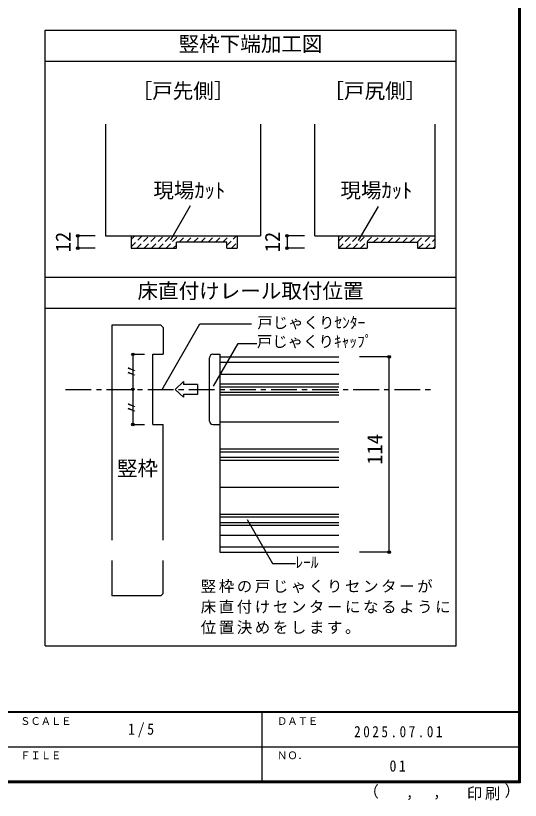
# Model space of a CAD drawing. Units: millimetres at full size, sheet at 1:5, with parts at other scales. Extents: x -973 to 977, y -718 to 696.
# Drawn here: x 486 to 977, y -718 to 46 of the extents above; entities that cross this region are included whole.
import ezdxf
from ezdxf.enums import TextEntityAlignment as Align

# ---------------------------------------------------------------- set-up
doc = ezdxf.new("R2010")
doc.units = ezdxf.units.MM
doc.header["$LTSCALE"] = 5
doc.header["$PDMODE"] = 32
doc.header["$PDSIZE"] = 2.5
doc.linetypes.add('CHAIN1', pattern=[8, 5, -1, 1, -1])
doc.linetypes.add('DASHED1', pattern=[1.8, 1.2, -0.6])
for name, color, linetype in [('0-4_枠', 3, 'Continuous'), ('0-A_文字', 7, 'Continuous'), ('0-B_寸法', 7, 'Continuous'), ('0-C_ハッチ', 4, 'DASHED1'), ('2-1_通り芯', 4, 'CHAIN1'), ('2-4_枠', 3, 'Continuous'), ('2-7_金物', 7, 'Continuous'), ('2-A_文字', 7, 'Continuous'), ('2-B_寸法', 4, 'Continuous'), ('F-1_枠', 6, 'Continuous'), ('F-A_文字', 7, 'Continuous')]:
    doc.layers.add(name, color=color, linetype=linetype)
doc.styles.add('ＭＳ ゴシック', font='')
doc.styles.get('ＭＳ ゴシック').set_extended_font_data('MS Gothic')

msp = doc.modelspace()

# ---------------------------------------------------------------- linework, layer by layer
at = {"layer": '0-4_枠'}
for p, q in [((572.98, -59.888), (572.98, -168.58)), ((723.98, -59.888), (723.98, -168.58)), ((776.63, -168.58), (776.63, -59.888)), ((893.63, -59.888), (893.63, -180.58)), ((572.98, -168.58), (723.98, -168.58)), ((641.98, -180.58), (641.98, -174.88)), ((690.98, -174.88), (641.98, -174.88)), ((690.98, -180.58), (690.98, -174.88)), ((700.98, -168.58), (700.98, -180.58)), ((776.63, -168.58), (893.63, -168.58)), ((799.63, -168.58), (799.63, -180.58)), ((827.63, -174.88), (827.63, -180.58)), ((690.98, -180.58), (700.98, -180.58)), ((799.63, -180.58), (827.63, -180.58)), ((876.63, -180.58), (893.63, -180.58))]:
    msp.add_line(p, q, dxfattribs=at)
for points in [[(597.98, -168.58), (597.98, -180.58), (641.98, -180.58)], [(827.63, -174.88), (876.63, -174.88), (876.63, -180.58)]]:
    msp.add_lwpolyline(points, dxfattribs=at)
at = {"layer": '0-A_文字', "color": 3}
for p, q in [((914.153, -567.5), (914.153, 31.5)), ((514.153, 1.5), (914.153, 1.5)), ((514.153, -208.912), (914.153, -208.912)), ((514.153, -238.912), (914.153, -238.912)), ((514.153, -567.5), (914.153, -567.5))]:
    msp.add_line(p, q, dxfattribs=at)
at = {"layer": '0-A_文字'}
for p, q in [((655.456, -139.489), (636.248, -172.757)), ((838.235, -139.952), (819.028, -173.221))]:
    msp.add_line(p, q, dxfattribs=at)
at = {"layer": '0-A_文字', "color": 3}
msp.add_lwpolyline([(514.153, -567.5), (514.153, 31.5), (914.153, 31.5)], dxfattribs=at)
at = {"layer": '0-B_寸法', "color": 4}
for p, q in [((562.98, -168.58), (545.999, -168.58)), ((545.999, -168.58), (545.999, -180.58)), ((749.649, -168.58), (749.649, -180.58)), ((766.63, -168.58), (749.649, -168.58)), ((562.98, -180.58), (545.999, -180.58)), ((766.63, -180.58), (749.649, -180.58))]:
    msp.add_line(p, q, dxfattribs=at)
at = {"layer": '0-B_寸法'}
for p in [(545.999, -168.58), (749.649, -168.58), (545.999, -180.58), (749.649, -180.58)]:
    msp.add_point(p, dxfattribs=at)
at = {"layer": '0-C_ハッチ'}
for p, q in [((597.98, -172.069), (601.47, -168.58)), ((597.98, -179.14), (608.541, -168.58)), ((603.612, -180.58), (615.612, -168.58)), ((610.683, -180.58), (622.683, -168.58)), ((617.754, -180.58), (629.754, -168.58)), ((624.825, -180.58), (636.825, -168.58)), ((631.896, -180.58), (643.896, -168.58)), ((644.667, -174.88), (650.967, -168.58)), ((651.738, -174.88), (658.038, -168.58)), ((658.809, -174.88), (665.109, -168.58)), ((665.88, -174.88), (672.18, -168.58)), ((672.951, -174.88), (679.251, -168.58)), ((680.022, -174.88), (686.322, -168.58)), ((687.093, -174.88), (693.393, -168.58)), ((690.98, -178.064), (700.465, -168.58)), ((695.536, -180.58), (700.98, -175.135)), ((799.63, -173.839), (804.889, -168.58)), ((799.96, -180.58), (811.96, -168.58)), ((807.031, -180.58), (819.031, -168.58)), ((814.102, -180.58), (826.102, -168.58)), ((821.173, -180.58), (833.173, -168.58)), ((833.944, -174.88), (840.244, -168.58)), ((841.015, -174.88), (847.315, -168.58)), ((848.087, -174.88), (854.387, -168.58)), ((855.158, -174.88), (861.458, -168.58)), ((862.229, -174.88), (868.529, -168.58)), ((869.3, -174.88), (875.6, -168.58)), ((876.371, -174.88), (882.671, -168.58)), ((877.742, -180.58), (889.742, -168.58)), ((884.813, -180.58), (893.63, -171.763)), ((638.967, -180.58), (641.98, -177.566)), ((891.884, -180.58), (893.63, -178.834))]:
    msp.add_line(p, q, dxfattribs=at)
at = {"layer": '2-1_通り芯'}
msp.add_line((534.153, -318.01), (894.153, -318.01), dxfattribs=at)
at = {"layer": '2-4_枠'}
for p, q in [((579.153, -255.51), (579.153, -464.634)), ((626.796, -255.51), (579.153, -255.51)), ((629.153, -257.867), (626.796, -255.51)), ((629.153, -257.867), (629.153, -283.843)), ((619.153, -283.843), (629.153, -283.843)), ((619.153, -352.176), (619.153, -283.843)), ((619.153, -352.176), (629.153, -352.176)), ((629.153, -464.634), (629.153, -352.176)), ((579.153, -484.634), (579.153, -518.843)), ((629.153, -516.486), (629.153, -484.634)), ((626.796, -518.843), (579.153, -518.843)), ((626.796, -518.843), (629.153, -516.486))]:
    msp.add_line(p, q, dxfattribs=at)
at = {"layer": '2-7_金物', "color": 4}
for p, q in [((674.153, -348.843), (674.153, -287.176)), ((677.486, -283.843), (684.153, -283.843)), ((684.153, -283.843), (684.153, -352.176)), ((684.153, -291.562), (800.089, -291.562)), ((684.153, -303.01), (800.089, -303.01)), ((640.739, -318.01), (649.022, -310.417)), ((649.022, -310.417), (649.022, -313.178)), ((684.153, -312.629), (800.089, -312.629)), ((640.739, -318.01), (649.022, -325.602)), ((662.596, -313.178), (649.022, -313.178)), ((662.596, -313.178), (662.596, -322.841)), ((649.022, -322.841), (649.022, -325.602)), ((662.596, -322.841), (649.022, -322.841)), ((684.153, -323.391), (800.089, -323.391)), ((677.486, -352.176), (684.153, -352.176)), ((684.153, -375.962), (800.089, -375.962)), ((684.153, -386.724), (800.089, -386.724)), ((684.153, -439.295), (800.089, -439.295)), ((684.153, -450.057), (800.089, -450.057)), ((684.153, -459.676), (800.089, -459.676)), ((684.153, -471.124), (800.089, -471.124))]:
    msp.add_line(p, q, dxfattribs=at)
at = {"layer": '2-7_金物'}
for p, q in [((684.153, -286.343), (800.089, -286.343)), ((684.153, -315.343), (800.089, -315.343)), ((684.153, -320.676), (800.089, -320.676)), ((684.153, -349.676), (800.089, -349.676)), ((684.153, -378.676), (800.089, -378.676)), ((684.153, -384.01), (800.089, -384.01)), ((684.153, -413.01), (800.089, -413.01)), ((684.153, -442.01), (800.089, -442.01)), ((684.153, -447.343), (800.089, -447.343)), ((684.153, -476.343), (800.089, -476.343))]:
    msp.add_line(p, q, dxfattribs=at)
msp.add_lwpolyline([(684.153, -286.343), (684.153, -349.676), (684.153, -413.01), (684.153, -476.343)], dxfattribs=at)
at = {"layer": '2-7_金物', "color": 4}
for centre, start, end in [((677.486, -287.176), 90, 180), ((677.486, -348.843), 180, 270)]:
    msp.add_arc(centre, 3.333, start, end, dxfattribs=at)
at = {"layer": '2-A_文字'}
for p, q in [((628.157, -318.01), (664.958, -254.269)), ((664.958, -254.269), (715.048, -254.269)), ((678.071, -314.973), (702.157, -273.256)), ((702.157, -273.256), (720.289, -273.256)), ((710.822, -444.634), (735.556, -487.476)), ((735.556, -487.476), (757.79, -487.476))]:
    msp.add_line(p, q, dxfattribs=at)
msp.add_point((599.71, -318.01), dxfattribs=at)
at = {"layer": '2-B_寸法'}
for p, q in [((599.71, -283.843), (599.71, -352.176)), ((599.71, -283.843), (611.099, -283.843)), ((849.153, -286.343), (820.089, -286.343)), ((849.153, -476.343), (849.153, -286.343)), ((599.71, -352.176), (611.099, -352.176)), ((849.153, -476.343), (820.089, -476.343))]:
    msp.add_line(p, q, dxfattribs=at)
at = {"layer": '2-B_寸法', "color": 7}
for p in [(599.71, -283.843), (849.153, -286.343), (599.71, -352.176), (849.153, -476.343)]:
    msp.add_point(p, dxfattribs=at)
at = {"layer": 'F-1_枠'}
for p, q in [((974.986, 695.833), (974.986, -700.833)), ((975.82, 695.833), (975.82, -700.833)), ((976.653, 695.833), (976.653, -700.833)), ((976.653, -631.667), (-973.347, -631.667)), ((976.653, -632.5), (-973.347, -632.5)), ((724.986, -632.5), (724.986, -699.167)), ((1.653, -665.833), (974.986, -665.834)), ((976.653, -699.167), (-973.347, -699.167)), ((976.653, -700), (-973.347, -700)), ((976.653, -700.833), (-973.347, -700.833))]:
    msp.add_line(p, q, dxfattribs=at)

# ---------------------------------------------------------------- texts
at = {"layer": '0-A_文字', "style": 'ＭＳ ゴシック'}
for s, p in [('竪枠下端加工図', (644.153, 6.5)), ('［戸先側］', (598.48, -39.195)), ('［戸尻側］', (785.13, -39.195)), ('現場ｶｯﾄ', (619.531, -136.043)), ('現場ｶｯﾄ', (801.646, -136.043)), ('床直付けレール取付位置', (604.153, -233.912))]:
    msp.add_text(s, height=14.66, dxfattribs=at).set_placement(p, align=Align.BOTTOM_LEFT)
at = {"layer": '0-B_寸法', "style": 'ＭＳ ゴシック'}
for p in [(543.499, -184.58), (747.149, -184.58)]:
    msp.add_text('12', height=14.66, rotation=90, dxfattribs=at).set_placement(p, align=Align.BOTTOM_LEFT)
at = {"layer": '2-A_文字', "style": 'ＭＳ ゴシック'}
for s, height, p in [('戸じゃくりｾﾝﾀｰ', 11, (720.75, -261.769)), ('戸じゃくりｷｬｯﾌﾟ', 11, (720.289, -280.211)), ('竪枠', 14.66, (584.153, -406.49)), ('ﾚｰﾙ', 11, (757.79, -494.976))]:
    msp.add_text(s, height=height, dxfattribs=at).set_placement(p, align=Align.BOTTOM_LEFT)
for p in [(607.21, -308.01), (607.21, -343.01)]:
    msp.add_text('〃', height=11, rotation=90, dxfattribs=at).set_placement(p, align=Align.BOTTOM_LEFT)
at = {"layer": '2-A_文字', "char_height": 11, "attachment_point": 7, "style": 'ＭＳ ゴシック'}
for s, insert in [('\\T1.17;竪枠の戸じゃくりセンターが', (665.654, -516.308)), ('\\T1.17;床直付けセンターになるように', (665.654, -536.308)), ('\\T1.17;位置決めをします。', (665.654, -556.308))]:
    msp.add_mtext(s, dxfattribs=dict(at, insert=insert))
at = {"layer": '2-B_寸法', "color": 7, "style": 'ＭＳ ゴシック'}
msp.add_text('114', height=14.66, rotation=90, dxfattribs=at).set_placement((846.653, -391.343), align=Align.BOTTOM_LEFT)
at = {"layer": 'F-A_文字', "style": 'ＭＳ ゴシック'}
for s, height, p in [('ＳＣＡＬＥ', 7.331, (489.986, -646.667)), ('ＤＡＴＥ', 7.331, (739.986, -646.667)), ('ＦＩＬＥ', 7.331, (489.986, -680)), ('ＮＯ．', 7.331, (739.986, -680.001)), ('（', 11, (823.992, -718.052)), ('）', 11, (961.387, -717.355)), (',', 11, (865.199, -718.052)), (',', 11, (891.686, -717.588))]:
    msp.add_text(s, height=height, dxfattribs=at).set_placement(p, align=Align.BOTTOM_LEFT)
at = {"layer": 'F-A_文字', "char_height": 11, "attachment_point": 7, "style": 'ＭＳ ゴシック'}
for s, insert in [('\\T1.38;\\W0.9;1/5', (594.986, -656.667)), ('\\T1.39;\\W0.85;2025.07.01', (814.986, -656.667)), ('\\T1.36;\\W0.9;01', (849.361, -690.001)), ('\\T1.17;印刷', (924.678, -717.82))]:
    msp.add_mtext(s, dxfattribs=dict(at, insert=insert))

doc.saveas('drawing.dxf')
